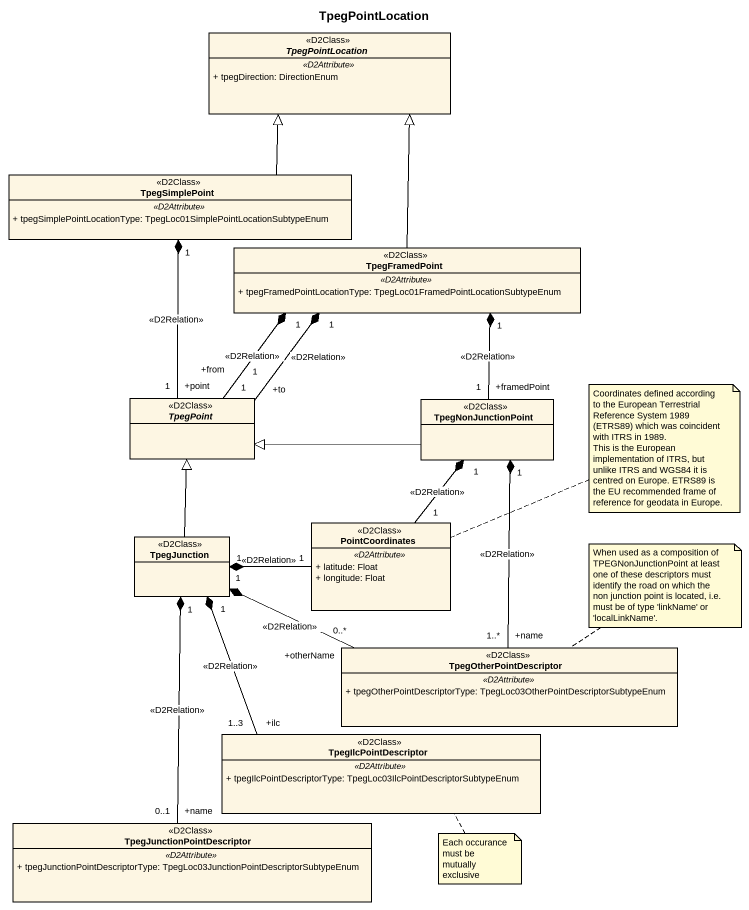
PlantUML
@startuml
title TpegPointLocation
hide circle
hide empty members
skinparam classAttributeIconSize 0
abstract class TpegPointLocation <<D2Class>> {
  .. <<D2Attribute>> ..
  + tpegDirection: DirectionEnum
}
class TpegSimplePoint <<D2Class>> {
  .. <<D2Attribute>> ..
  + tpegSimplePointLocationType: TpegLoc01SimplePointLocationSubtypeEnum
}
class TpegFramedPoint <<D2Class>> {
  .. <<D2Attribute>> ..
  + tpegFramedPointLocationType: TpegLoc01FramedPointLocationSubtypeEnum
}
abstract class TpegPoint <<D2Class>>
class TpegNonJunctionPoint <<D2Class>>
class TpegJunction <<D2Class>>
class PointCoordinates <<D2Class>> {
  .. <<D2Attribute>> ..
  + latitude: Float
  + longitude: Float
}
class TpegOtherPointDescriptor <<D2Class>> {
  .. <<D2Attribute>> ..
  + tpegOtherPointDescriptorType: TpegLoc03OtherPointDescriptorSubtypeEnum
}
class TpegIlcPointDescriptor <<D2Class>> {
  .. <<D2Attribute>> ..
  + tpegIlcPointDescriptorType: TpegLoc03IlcPointDescriptorSubtypeEnum
}
class TpegJunctionPointDescriptor <<D2Class>> {
  .. <<D2Attribute>> ..
  + tpegJunctionPointDescriptorType: TpegLoc03JunctionPointDescriptorSubtypeEnum
}
TpegSimplePoint -up-|> TpegPointLocation
TpegFramedPoint -up-|> TpegPointLocation
TpegPoint "+point\n1" -up-* "1" TpegSimplePoint : <<D2Relation>>
TpegPoint "+from\n1" -up-* "1" TpegFramedPoint : <<D2Relation>>
TpegPoint "+to\n1" -up-* "1" TpegFramedPoint : <<D2Relation>>
TpegNonJunctionPoint "+framedPoint\n1" -up-* "1" TpegFramedPoint : <<D2Relation>>
TpegNonJunctionPoint -left-|> TpegPoint
TpegJunction -up-|> TpegPoint
PointCoordinates "1" -up-* "1" TpegNonJunctionPoint : <<D2Relation>>
PointCoordinates "1" -left-* "1" TpegJunction : <<D2Relation>>
TpegOtherPointDescriptor "+name\n1..*" -up-* "1" TpegNonJunctionPoint : <<D2Relation>>
TpegOtherPointDescriptor "+otherName\n0..*" -left-* "1" TpegJunction : <<D2Relation>>
TpegIlcPointDescriptor "+ilc\n1..3" -up-* "1" TpegJunction : <<D2Relation>>
TpegJunctionPointDescriptor "+name\n0..1" -up-* "1" TpegJunction : <<D2Relation>>
note right of PointCoordinates
  Coordinates defined according to the European Terrestrial Reference System 1989 (ETRS89) which was coincident with ITRS in 1989.
  This is the European implementation of ITRS, but unlike ITRS and WGS84 it is centred on Europe. ETRS89 is the EU recommended frame of reference for geodata in Europe.
end note
note top of TpegOtherPointDescriptor : When used as a composition of TPEGNonJunctionPoint at least one of these descriptors must identify the road on which the non junction point is located, i.e. must be of type 'linkName' or 'localLinkName'.
note bottom of TpegIlcPointDescriptor : Each occurance must be mutually exclusive
@enduml
